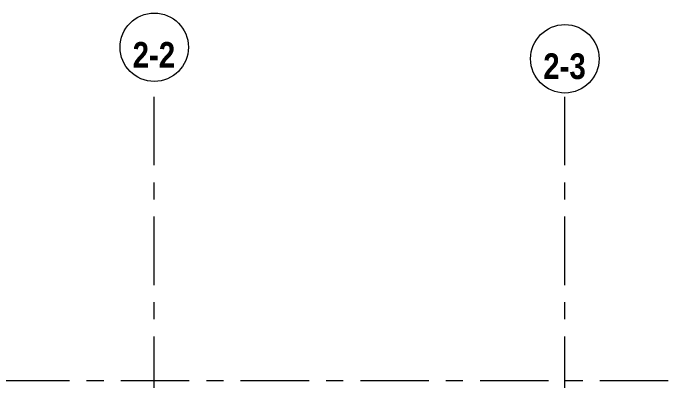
# Model space of a CAD drawing. Header units: millimetres. Extents: x -18215 to 134275, y 17919 to 48497.
# Drawn here: x -2855 to 8559, y 42045 to 48497 of the extents above; entities that cross this region are included whole.
import ezdxf

# ---------------------------------------------------------------- set-up
doc = ezdxf.new("R2010")
doc.units = ezdxf.units.MM
doc.linetypes.add('IDA - Grid Line', pattern=[2100, 1200, -300, 300, -300])
doc.layers.add('A-_FLORLEVL_E-1', color=9, linetype='IDA - Grid Line', lineweight=9, true_color=0x808080)
doc.layers.add('S-_ANOTGRID_E-1', color=9, linetype='IDA - Grid Line', lineweight=9, true_color=0x808080)
doc.layers.add('S-_ANOTGRID_E', color=7, linetype='Continuous', lineweight=9)
doc.styles.add('Arial Narrow_B', font='ARIALNB.TTF', dxfattribs={"height": 450})

# ---------------------------------------------------------------- blocks, each defined once
blk = doc.blocks.new('Grid - 4 mm Dia-236334-Section 113')
at = {"layer": 'S-_ANOTGRID_E'}
blk.add_circle((-7579, 47694), 600, dxfattribs=at)

msp = doc.modelspace()

# ---------------------------------------------------------------- linework, layer by layer
at = {"layer": 'A-_FLORLEVL_E-1'}
msp.add_line((-17765, 42055), (27051, 42055), dxfattribs=at)
at = {"layer": 'S-_ANOTGRID_E-1'}
for p, q in [((-379, 20627), (-379, 47297)), ((6821, 20627), (6821, 47094))]:
    msp.add_line(p, q, dxfattribs=at)

# ---------------------------------------------------------------- block references
at = {"layer": 'S-_ANOTGRID_E'}
for p in [(7200, 203), (14400, 0)]:
    msp.add_blockref('Grid - 4 mm Dia-236334-Section 113', p, dxfattribs=at)

# ---------------------------------------------------------------- texts
at = {"layer": 'S-_ANOTGRID_E', "char_height": 450, "width": 754.5, "attachment_point": 5, "line_spacing_factor": 0.949189, "style": 'Arial Narrow_B'}
for s, insert in [('\\pxqc,t3.33333,6.66667,10,13.33333,16.66667,20,23.33333,26.66667,30,33.33333,36.66667,40,43.33333,46.66667,50,53.33333,56.66667,60,63.33333,66.66667,70,73.33333,76.66667,80,83.33333,86.66667,90,93.33333,96.66667,100,103.33333,106.66667;{2-2}', (-385, 47763)), ('\\pxqc,t3.33333,6.66667,10,13.33333,16.66667,20,23.33333,26.66667,30,33.33333,36.66667,40,43.33333,46.66667,50,53.33333,56.66667,60,63.33333,66.66667,70,73.33333,76.66667,80,83.33333,86.66667,90,93.33333,96.66667,100,103.33333,106.66667;{2-3}', (6815, 47561))]:
    msp.add_mtext(s, dxfattribs=dict(at, insert=insert))

doc.saveas('drawing.dxf')
